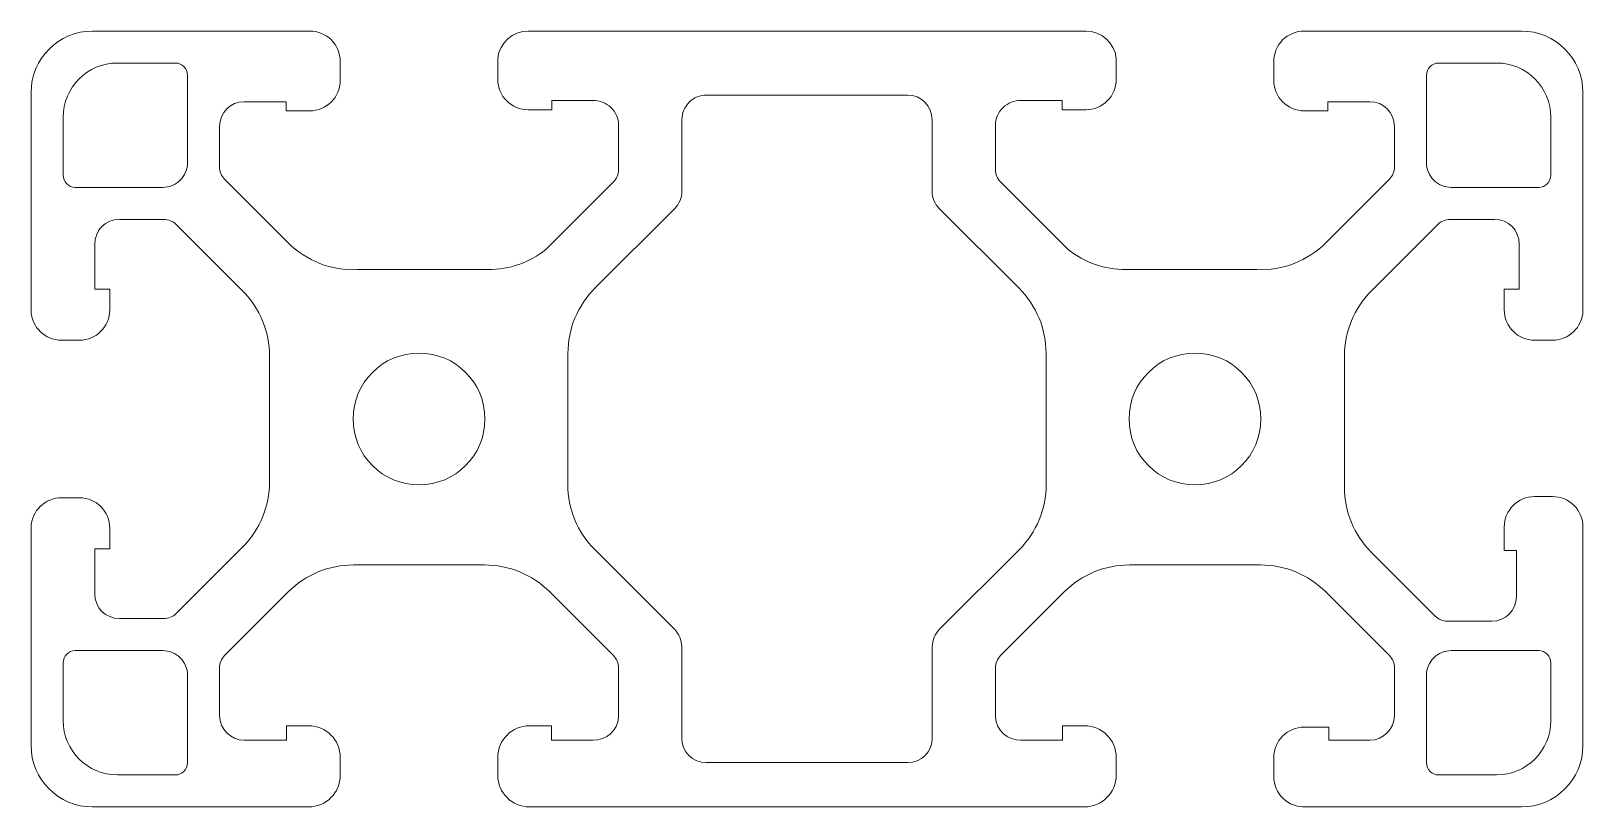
# Model space of a CAD drawing. Header units: millimetres. Extents: x -40 to 40, y -20 to 20.
import ezdxf

# ---------------------------------------------------------------- set-up
doc = ezdxf.new("R2010")
doc.units = ezdxf.units.MM

msp = doc.modelspace()

# ---------------------------------------------------------------- linework, layer by layer
at = {"color": 7, "linetype": 'Continuous', "lineweight": 15}
for p, q in [((-25.63, 20), (-36.83, 20)), ((14.38, 20), (-14.38, 20)), ((36.83, 20), (25.63, 20)), ((-24.06, 17.455), (-24.06, 18.43)), ((-15.94, 18.607), (-15.94, 17.51)), ((15.94, 17.51), (15.94, 18.607)), ((24.06, 18.43), (24.06, 17.455)), ((-32.565, 18.35), (-35.545, 18.35)), ((-31.935, 13.21), (-31.935, 17.72)), ((31.935, 17.72), (31.935, 13.21)), ((35.545, 18.35), (32.565, 18.35)), ((-40, 16.83), (-40, 5.572)), ((40, 5.572), (40, 16.83)), ((-29.015, 16.357), (-26.848, 16.357)), ((-26.848, 16.357), (-26.848, 15.885)), ((-13.152, 15.94), (-13.152, 16.412)), ((-13.152, 16.412), (-11.044, 16.412)), ((0, 16.697), (-5.179, 16.7)), ((5.179, 16.7), (0, 16.697)), ((11.044, 16.412), (13.152, 16.412)), ((13.152, 16.412), (13.152, 15.94)), ((26.848, 15.885), (26.848, 16.357)), ((26.848, 16.357), (29.015, 16.357)), ((-38.345, 15.55), (-38.345, 12.57)), ((-26.848, 15.885), (-25.63, 15.885)), ((-14.37, 15.94), (-13.152, 15.94)), ((-6.449, 15.43), (-6.449, 11.743)), ((6.449, 11.743), (6.449, 15.43)), ((13.152, 15.94), (14.37, 15.94)), ((25.63, 15.885), (26.848, 15.885)), ((38.345, 12.57), (38.345, 15.55)), ((-30.285, 12.995), (-30.285, 15.087)), ((-9.715, 15.143), (-9.715, 12.848)), ((9.715, 12.848), (9.715, 15.143)), ((30.285, 15.087), (30.285, 12.995)), ((-26.746, 9.087), (-30.024, 12.366)), ((-9.976, 12.218), (-13.459, 8.74)), ((13.459, 8.74), (9.976, 12.218)), ((30.024, 12.366), (26.746, 9.087)), ((-37.72, 11.94), (-33.21, 11.94)), ((33.21, 11.94), (37.72, 11.94)), ((-6.821, 10.845), (-10.931, 6.74)), ((10.931, 6.74), (6.821, 10.845)), ((-35.445, 10.29), (-33.15, 10.29)), ((-32.521, 10.029), (-29.091, 6.6)), ((29.091, 6.6), (32.521, 10.029)), ((33.15, 10.29), (35.445, 10.29)), ((-36.715, 6.696), (-36.715, 9.02)), ((36.715, 9.02), (36.715, 6.696)), ((-16.424, 7.7), (-23.187, 7.7)), ((23.187, 7.7), (16.431, 7.7)), ((-35.94, 6.696), (-36.715, 6.696)), ((-35.94, 5.63), (-35.94, 6.696)), ((36.715, 6.696), (35.94, 6.696)), ((35.94, 6.696), (35.94, 5.63)), ((-38.431, 4.06), (-37.51, 4.06)), ((37.51, 4.06), (38.431, 4.06)), ((-27.7, 3.241), (-27.7, -3.241)), ((-12.325, 3.382), (-12.329, -3.376)), ((12.329, -3.376), (12.325, 3.382)), ((27.7, -3.515), (27.7, 3.241)), ((38.43, -4), (37.51, -4)), ((-37.51, -4.06), (-38.431, -4.06)), ((-40, -5.572), (-40, -16.83)), ((35.94, -5.57), (35.94, -6.78)), ((40, -16.83), (40, -5.57)), ((-35.94, -6.696), (-35.94, -5.63)), ((-36.715, -9.02), (-36.715, -6.696)), ((-36.715, -6.696), (-35.94, -6.696)), ((-29.091, -6.6), (-32.521, -10.029)), ((-10.94, -6.735), (-6.832, -10.843)), ((6.832, -10.843), (10.938, -6.737)), ((32.378, -10.164), (29.089, -6.872)), ((35.94, -6.78), (36.572, -6.78)), ((36.572, -6.78), (36.572, -9.156)), ((-23.38, -7.523), (-16.62, -7.523)), ((16.62, -7.523), (23.383, -7.523)), ((-30.024, -12.2), (-26.739, -8.915)), ((-13.261, -8.915), (-9.976, -12.2)), ((9.976, -12.2), (13.261, -8.915)), ((26.739, -8.915), (30.024, -12.2)), ((-33.15, -10.29), (-35.445, -10.29)), ((35.302, -10.426), (33.008, -10.426)), ((-33.21, -11.94), (-37.72, -11.94)), ((-6.46, -11.741), (-6.46, -16.447)), ((6.46, -16.447), (6.46, -11.741)), ((37.72, -11.94), (33.21, -11.94)), ((-38.345, -12.57), (-38.345, -15.55)), ((38.345, -15.55), (38.345, -12.57)), ((-31.935, -17.72), (-31.935, -13.21)), ((-30.285, -15.288), (-30.285, -12.829)), ((-9.715, -12.829), (-9.715, -15.369)), ((9.715, -15.369), (9.715, -12.829)), ((30.285, -12.829), (30.285, -15.288)), ((31.935, -13.21), (31.935, -17.72)), ((-25.694, -15.813), (-26.828, -15.813)), ((-26.828, -15.813), (-26.828, -16.558)), ((-13.172, -15.813), (-14.306, -15.813)), ((-13.172, -16.558), (-13.172, -15.813)), ((14.306, -15.813), (13.172, -15.813)), ((13.172, -15.813), (13.172, -16.558)), ((26.907, -15.885), (25.63, -15.885)), ((26.907, -16.558), (26.907, -15.885)), ((-26.828, -16.558), (-29.015, -16.558)), ((-11.029, -16.558), (-13.172, -16.558)), ((13.172, -16.558), (11.029, -16.558)), ((29.015, -16.558), (26.907, -16.558)), ((-24.06, -18.366), (-24.06, -17.447)), ((-15.94, -17.447), (-15.94, -18.366)), ((15.94, -18.366), (15.94, -17.447)), ((24.06, -17.455), (24.06, -18.431)), ((-35.545, -18.35), (-32.565, -18.35)), ((-5.19, -17.717), (5.19, -17.717)), ((32.565, -18.35), (35.545, -18.35)), ((-36.83, -20), (-25.694, -20)), ((-14.306, -20), (14.306, -20)), ((25.694, -20), (36.83, -20))]:
    msp.add_line(p, q, dxfattribs=at)
for centre in [(-20, 0), (20, 0)]:
    msp.add_circle(centre, 3.4, dxfattribs=at)
for centre, radius, start, end in [((-25.63, 18.43), 1.57, 0, 90), ((-14.38, 18.43), 1.57, 90, 173.52979), ((14.38, 18.43), 1.57, 6.47021, 90), ((-36.83, 16.83), 3.17, 90, 180), ((25.63, 18.43), 1.57, 90, 180), ((36.83, 16.83), 3.17, 0, 90), ((-35.545, 15.55), 2.8, 90, 180), ((-32.565, 17.72), 0.63, 0, 90), ((32.565, 17.72), 0.63, 90, 180), ((35.545, 15.55), 2.8, 0, 90), ((-25.63, 17.455), 1.57, 270, 0), ((-14.37, 17.51), 1.57, 180, 270), ((14.37, 17.51), 1.57, 270, 0), ((25.63, 17.455), 1.57, 180, 270), ((-29.015, 15.087), 1.27, 90, 180), ((-10.985, 15.143), 1.27, 0, 92.65087), ((-5.179, 15.43), 1.27, 89.96428, 180), ((5.179, 15.43), 1.27, 0, 89.99983), ((10.985, 15.143), 1.27, 87.34913, 180), ((29.015, 15.087), 1.27, 0, 90), ((-33.205, 13.21), 1.27, 269.77443, 0), ((-29.395, 12.995), 0.89, 180, 225), ((-10.605, 12.848), 0.89, 314.96428, 0), ((10.605, 12.848), 0.89, 180, 225.03572), ((29.395, 12.995), 0.89, 315, 0), ((33.205, 13.21), 1.27, 180, 270.22557), ((-37.715, 12.57), 0.63, 180, 269.54527), ((37.715, 12.57), 0.63, 270.45473, 0.0018), ((-7.719, 11.743), 1.27, 315, 0), ((7.719, 11.743), 1.27, 180, 225), ((-35.445, 9.02), 1.27, 90, 180), ((-33.15, 9.4), 0.89, 45, 90), ((33.15, 9.4), 0.89, 90, 135), ((35.445, 9.02), 1.27, 0, 90), ((-23.387, 12.446), 4.75, 225, 272.40847), ((23.387, 12.446), 4.75, 267.59153, 315), ((-16.424, 12.45), 4.75, 270, 308.63727), ((16.424, 12.45), 4.75, 231.36273, 270.08087), ((-32.45, 3.241), 4.75, 0, 45), ((-7.575, 3.38), 4.75, 134.96428, 179.96428), ((7.575, 3.38), 4.75, 0.03572, 45.03572), ((32.45, 3.241), 4.75, 135, 180), ((-37.51, 5.63), 1.57, 270, 0), ((37.51, 5.63), 1.57, 180, 270), ((-38.431, 5.63), 1.57, 182.12137, 270), ((38.431, 5.63), 1.57, 270, 357.87863), ((-32.45, -3.241), 4.75, 315, 0), ((-7.579, -3.379), 4.75, 179.96428, 224.96428), ((7.579, -3.379), 4.75, 315, 0.03572), ((32.45, -3.515), 4.75, 180, 224.96428), ((37.51, -5.57), 1.57, 90, 180), ((38.43, -5.57), 1.57, 0, 90), ((-38.431, -5.63), 1.57, 90, 177.87863), ((-37.51, -5.63), 1.57, 0, 90), ((-23.38, -12.273), 4.75, 90, 135), ((-16.62, -12.273), 4.75, 45, 90), ((16.62, -12.273), 4.75, 90, 135), ((23.38, -12.273), 4.75, 45, 89.96428), ((-35.445, -9.02), 1.27, 180, 270), ((35.302, -9.156), 1.27, 270, 0), ((-33.15, -9.4), 0.89, 270, 315), ((33.008, -9.536), 0.89, 224.96428, 270), ((-7.73, -11.741), 1.27, 0, 45), ((7.73, -11.741), 1.27, 134.99996, 179.99995), ((-37.715, -12.57), 0.63, 90.45473, 180), ((-33.205, -13.21), 1.27, 0, 90.22557), ((33.205, -13.21), 1.27, 89.77443, 180), ((37.715, -12.57), 0.63, 359.9982, 89.54527), ((-29.395, -12.829), 0.89, 135, 180), ((-10.605, -12.829), 0.89, 0, 45), ((10.605, -12.829), 0.89, 135, 180), ((29.395, -12.829), 0.89, 0, 45), ((-35.545, -15.55), 2.8, 180, 270), ((-29.015, -15.288), 1.27, 180, 270), ((-25.694, -17.447), 1.634, 0, 90), ((-14.306, -17.447), 1.634, 90, 180), ((-10.983, -15.289), 1.27, 267.88787, 356.41607), ((10.983, -15.289), 1.27, 183.58393, 272.11213), ((14.306, -17.447), 1.634, 0, 90), ((25.63, -17.455), 1.57, 90, 180), ((29.015, -15.288), 1.27, 270, 0), ((35.545, -15.55), 2.8, 270, 0), ((-5.19, -16.447), 1.27, 180, 270), ((5.19, -16.447), 1.27, 270, 0), ((-36.83, -16.83), 3.17, 180, 270), ((36.83, -16.83), 3.17, 270, 0), ((-32.565, -17.72), 0.63, 270, 0), ((-25.694, -18.366), 1.634, 270.00002, 0), ((-14.306, -18.366), 1.634, 180, 269.99998), ((14.306, -18.366), 1.634, 270, 0.00002), ((32.565, -17.72), 0.63, 180, 270), ((25.63, -18.431), 1.57, 180, 272.34969)]:
    msp.add_arc(centre, radius, start, end, dxfattribs=at)

doc.saveas('drawing.dxf')
